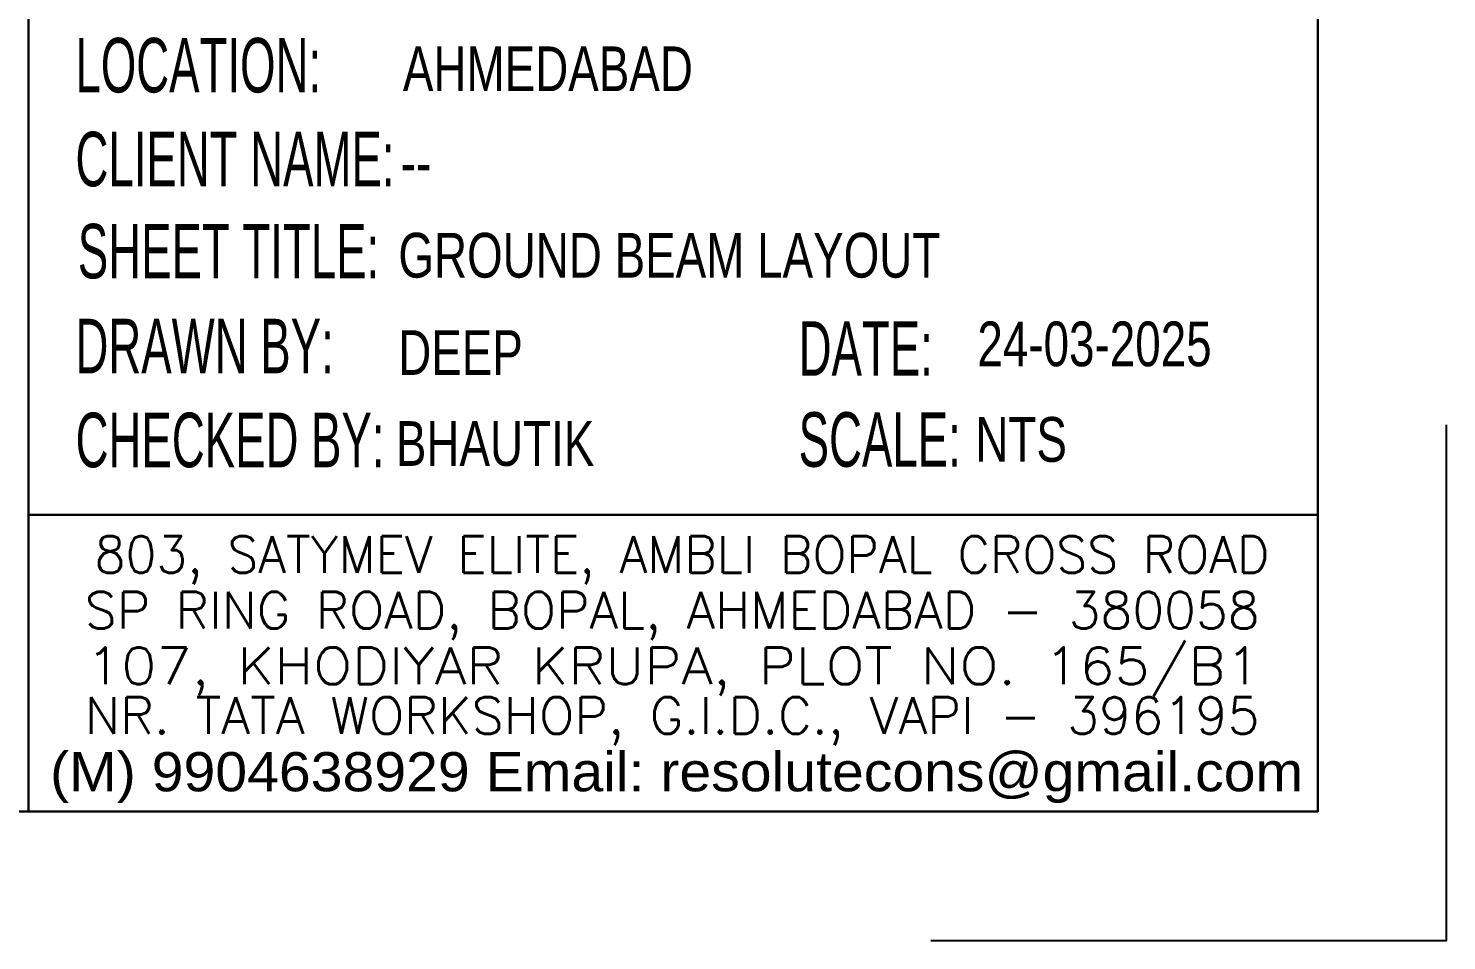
# Model space of a CAD drawing. Header units: inches. Extents: x 683042 to 921062, y -316188 to -5771.
# Drawn here: x 886853 to 890027, y -89134 to -87093 of the extents above; entities that cross this region are included whole.
import ezdxf
from ezdxf.enums import TextEntityAlignment as Align

# ---------------------------------------------------------------- set-up
doc = ezdxf.new("R2010")
doc.units = ezdxf.units.IN
doc.header["$MEASUREMENT"] = 0
doc.layers.add('R-text', color=7, linetype='Continuous', lineweight=30)
doc.styles.add('ROMANS', font='romans.shx', dxfattribs={"width": 0.8})
doc.styles.add('style1', font='', dxfattribs={"height": 0.2})
doc.styles.add('style3', font='swisscl.ttf', dxfattribs={"height": 0.21})
doc.styles.get('style1').set_extended_font_data('Swis721 BT')

# ---------------------------------------------------------------- blocks, each defined once
blk = doc.blocks.new('DRYG')
at = {"color": 1, "lineweight": 30}
blk.add_lwpolyline([(2022058.1, -490432.8), (2025058.1, -490432.8)], dxfattribs=at)
at = {"layer": 'R-text', "color": 1, "lineweight": 40, "style": 'style1', "width": 0.598233}
for s, height, p in [('LOCATION:', 126.9, (2022167.7, -489450.3)), ('CLIENT NAME:', 126.899, (2022167.7, -489668.6)), ('SHEET TITLE:', 126.899, (2022173.2, -489882.8)), ('DRAWN BY:', 126.9, (2022167.7, -490103.6)), ('DATE:', 126.9, (2023850.4, -490109.2)), ('CHECKED BY:', 126.899, (2022168, -490322.1)), ('SCALE:', 126.9, (2023850.4, -490321))]:
    blk.add_text(s, height=height, dxfattribs=at).set_placement(p)
at = {"layer": 'R-text', "lineweight": 18, "style": 'ROMANS'}
for s, width, p, p2 in [('803, SATYMEV ELITE, AMBLI BOPAL CROSS ROAD', 0.853119, (2022212.3, -490567.7), (2024945.7, -490567.7)), ('SP RING ROAD, BOPAL, AHMEDABAD - 380058', 0.878768, (2022189.6, -490697.5), (2024923, -490697.5)), ('107, KHODIYAR KRUPA, PLOT NO. 165/B1', 0.984272, (2022192.3, -490826.7), (2024925.7, -490826.7)), ('NR. TATA WORKSHOP, G.I.D.C., VAPI - 396195', 0.885715, (2022189.6, -490942.1), (2024923, -490942.1))]:
    blk.add_text(s, height=85.386, dxfattribs=dict(at, width=width)).set_placement(p, p2, align=Align.FIT)
at = {"layer": 'R-text', "style": 'style1', "width": 0.857472}
blk.add_text('(M) 9904638929 Email: resolutecons@gmail.com', height=91.079, dxfattribs=at).set_placement((2022108.7, -491075.8), (2025024.3, -491075.8), align=Align.FIT)

msp = doc.modelspace()

# ---------------------------------------------------------------- linework, layer by layer
at = {"color": 1, "lineweight": 30}
for points in [[(889738.526, -88845.481), (869231.84, -88845.481), (869231.84, -59846.127), (889738.526, -59846.127)], [(886852.809, -85959.764), (889738.526, -85959.764), (889738.526, -88845.481), (886852.809, -88845.481)]]:
    msp.add_lwpolyline(points, close=True, dxfattribs=at)
msp.add_lwpolyline([(888872.811, -89134.053), (890027.098, -89134.053), (890027.098, -87979.766)])

# ---------------------------------------------------------------- block references
at = {"xscale": 0.9619055781124245, "yscale": 0.9619055781124245, "zscale": 0.9619055781124245}
msp.add_blockref('DRYG', (-1058176.187, 383568.617), dxfattribs=at)

# ---------------------------------------------------------------- texts
at = {"color": 5, "style": 'style3'}
for s, p in [('AHMEDABAD', (887691.019, -87233.408)), ('--', (887686.325, -87443.237)), ('GROUND BEAM LAYOUT', (887680.877, -87650.544)), ('DEEP', (887680.514, -87868.2)), ('24-03-2025', (888976.86, -87848.847)), ('BHAUTIK', (887675.321, -88071.777)), ('NTS', (888972.337, -88062.647))]:
    msp.add_text(s, height=100, dxfattribs=at).set_placement(p)

doc.saveas('drawing.dxf')
